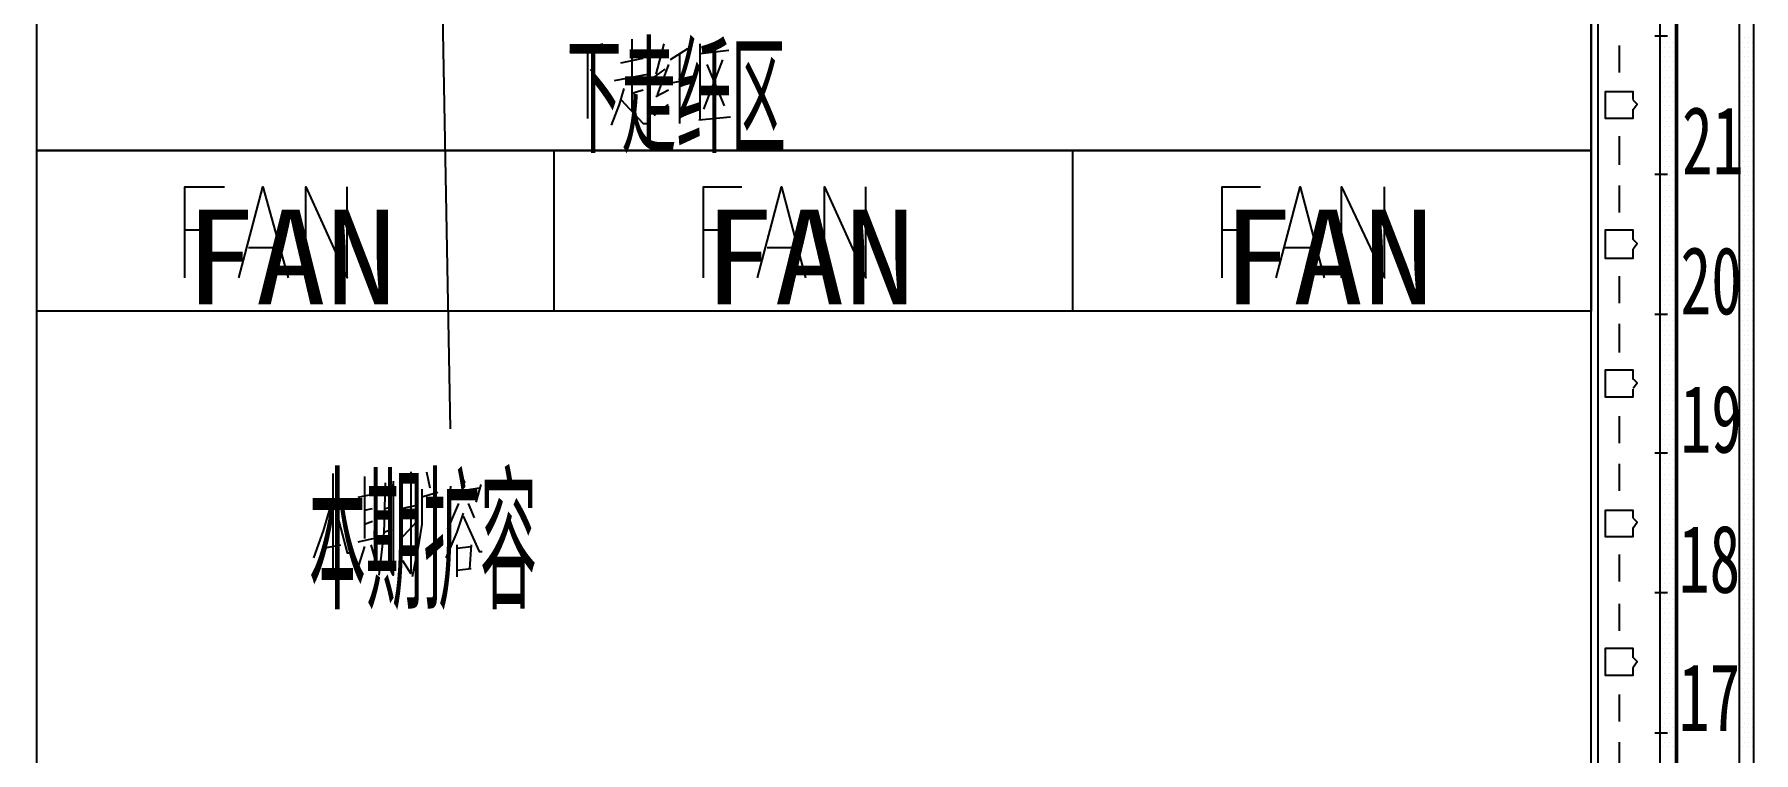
# Model space of a CAD drawing. Header units: metres. Extents: x 17 to 1264, y 17 to 859.
# Drawn here: x 174.7 to 330.3, y 298.6 to 363.6 of the extents above; entities that cross this region are included whole.
import ezdxf

# ---------------------------------------------------------------- set-up
doc = ezdxf.new("R2010")
doc.units = ezdxf.units.M
for name, color, linetype in [('LINES', 7, 'Continuous'), ('POLYLINES', 4, 'Continuous'), ('RECTS', 7, 'Continuous'), ('TEXTS', 3, 'Continuous')]:
    doc.layers.add(name, color=color, linetype=linetype)

msp = doc.modelspace()

# ---------------------------------------------------------------- linework, layer by layer
at = {"layer": 'LINES'}
for p, q in [((174.95, 98.64), (174.95, 693.94)), ((315.64, 98.64), (315.64, 693.94)), ((212.39, 327.89), (211.67, 367.63)), ((223.19, 362.02), (226.22, 362.74)), ((228.81, 363.17), (228.81, 359.71)), ((231.69, 362.74), (230.97, 360)), ((235, 355.82), (235, 362.74)), ((318.16, 362.59), (318.16, 360.14)), ((321.4, 363.46), (322.55, 363.46)), ((322.12, 362.88), (322.12, 362.88)), ((322.27, 363.31), (322.27, 363.31)), ((322.55, 362.88), (322.55, 362.88)), ((322.7, 363.31), (322.7, 363.31)), ((322.99, 362.88), (322.99, 362.88)), ((323.27, 363.31), (323.27, 363.31)), ((329.03, 363.31), (329.03, 363.31)), ((329.32, 362.88), (329.32, 362.88)), ((329.47, 363.31), (329.47, 363.31)), ((329.75, 362.88), (329.75, 362.88)), ((329.9, 363.31), (329.9, 363.31)), ((330.19, 362.88), (330.19, 362.88)), ((224.78, 362.45), (224.78, 355.97)), ((227.8, 361.01), (229.82, 361.44)), ((233.85, 362.3), (232.27, 361.3)), ((233.13, 361.87), (233.13, 355.54)), ((235, 361.87), (237.59, 362.16)), ((237.02, 361.3), (235.29, 356.83)), ((322.12, 362.02), (322.12, 362.02)), ((322.12, 361.15), (322.12, 361.15)), ((322.27, 362.45), (322.27, 362.45)), ((322.27, 361.58), (322.27, 361.58)), ((322.55, 362.02), (322.55, 362.02)), ((322.55, 361.15), (322.55, 361.15)), ((322.7, 362.45), (322.7, 362.45)), ((322.7, 361.58), (322.7, 361.58)), ((322.99, 362.02), (322.99, 362.02)), ((322.99, 361.15), (322.99, 361.15)), ((323.27, 362.45), (323.27, 362.45)), ((323.27, 361.58), (323.27, 361.58)), ((329.03, 362.45), (329.03, 362.45)), ((329.03, 361.58), (329.03, 361.58)), ((329.32, 362.02), (329.32, 362.02)), ((329.32, 361.15), (329.32, 361.15)), ((329.47, 362.45), (329.47, 362.45)), ((329.47, 361.58), (329.47, 361.58)), ((329.75, 362.02), (329.75, 362.02)), ((329.75, 361.15), (329.75, 361.15)), ((329.9, 362.45), (329.9, 362.45)), ((329.9, 361.58), (329.9, 361.58)), ((330.19, 362.02), (330.19, 362.02)), ((330.19, 361.15), (330.19, 361.15)), ((225.07, 360.43), (226.22, 358.99)), ((227.23, 359.42), (230.25, 360)), ((228.81, 359.57), (228.81, 356.69)), ((230.83, 359.71), (231.83, 360.43)), ((232.12, 360.86), (231.11, 358.13)), ((232.12, 359.14), (234.14, 359.57)), ((235.58, 360.86), (237.16, 357.12)), ((322.12, 360.29), (322.12, 360.29)), ((322.27, 360.72), (322.27, 360.72)), ((322.27, 359.71), (322.27, 359.71)), ((322.55, 360.29), (322.55, 360.29)), ((322.7, 360.72), (322.7, 360.72)), ((322.7, 359.71), (322.7, 359.71)), ((322.99, 360.29), (322.99, 360.29)), ((323.27, 360.72), (323.27, 360.72)), ((323.27, 359.71), (323.27, 359.71)), ((329.03, 360.72), (329.03, 360.72)), ((329.03, 359.71), (329.03, 359.71)), ((329.32, 360.29), (329.32, 360.29)), ((329.47, 360.72), (329.47, 360.72)), ((329.47, 359.71), (329.47, 359.71)), ((329.75, 360.29), (329.75, 360.29)), ((329.9, 360.72), (329.9, 360.72)), ((329.9, 359.71), (329.9, 359.71)), ((330.19, 360.29), (330.19, 360.29)), ((228.81, 358.27), (229.82, 358.56)), ((230.97, 357.98), (232.12, 358.56)), ((322.12, 359.28), (322.12, 359.28)), ((322.12, 358.42), (322.12, 358.42)), ((322.27, 358.85), (322.27, 358.85)), ((322.27, 357.98), (322.27, 357.98)), ((322.55, 359.28), (322.55, 359.28)), ((322.55, 358.42), (322.55, 358.42)), ((322.7, 358.85), (322.7, 358.85)), ((322.7, 357.98), (322.7, 357.98)), ((322.99, 359.28), (322.99, 359.28)), ((322.99, 358.42), (322.99, 358.42)), ((323.27, 358.85), (323.27, 358.85)), ((323.27, 357.98), (323.27, 357.98)), ((329.03, 358.85), (329.03, 358.85)), ((329.03, 357.98), (329.03, 357.98)), ((329.32, 359.28), (329.32, 359.28)), ((329.32, 358.42), (329.32, 358.42)), ((329.47, 358.85), (329.47, 358.85)), ((329.47, 357.98), (329.47, 357.98)), ((329.75, 359.28), (329.75, 359.28)), ((329.75, 358.42), (329.75, 358.42)), ((329.9, 358.85), (329.9, 358.85)), ((329.9, 357.98), (329.9, 357.98)), ((330.19, 359.28), (330.19, 359.28)), ((330.19, 358.42), (330.19, 358.42)), ((230.83, 356.26), (232.12, 357.26)), ((322.12, 357.55), (322.12, 357.55)), ((322.12, 356.69), (322.12, 356.69)), ((322.27, 357.12), (322.27, 357.12)), ((322.55, 357.55), (322.55, 357.55)), ((322.55, 356.69), (322.55, 356.69)), ((322.7, 357.12), (322.7, 357.12)), ((322.99, 357.55), (322.99, 357.55)), ((322.99, 356.69), (322.99, 356.69)), ((323.27, 357.12), (323.27, 357.12)), ((329.03, 357.12), (329.03, 357.12)), ((329.32, 357.55), (329.32, 357.55)), ((329.32, 356.69), (329.32, 356.69)), ((329.47, 357.12), (329.47, 357.12)), ((329.75, 357.55), (329.75, 357.55)), ((329.75, 356.69), (329.75, 356.69)), ((329.9, 357.12), (329.9, 357.12)), ((330.19, 357.55), (330.19, 357.55)), ((330.19, 356.69), (330.19, 356.69)), ((237.74, 356.11), (234.86, 355.82)), ((322.12, 355.68), (322.12, 355.68)), ((322.12, 354.82), (322.12, 354.82)), ((322.27, 356.11), (322.27, 356.11)), ((322.27, 355.25), (322.27, 355.25)), ((322.55, 355.68), (322.55, 355.68)), ((322.55, 354.82), (322.55, 354.82)), ((322.7, 356.11), (322.7, 356.11)), ((322.7, 355.25), (322.7, 355.25)), ((322.99, 355.68), (322.99, 355.68)), ((322.99, 354.82), (322.99, 354.82)), ((323.27, 356.11), (323.27, 356.11)), ((323.27, 355.25), (323.27, 355.25)), ((329.03, 356.11), (329.03, 356.11)), ((329.03, 355.25), (329.03, 355.25)), ((329.32, 355.68), (329.32, 355.68)), ((329.32, 354.82), (329.32, 354.82)), ((329.47, 356.11), (329.47, 356.11)), ((329.47, 355.25), (329.47, 355.25)), ((329.75, 355.68), (329.75, 355.68)), ((329.75, 354.82), (329.75, 354.82)), ((329.9, 356.11), (329.9, 356.11)), ((329.9, 355.25), (329.9, 355.25)), ((330.19, 355.68), (330.19, 355.68)), ((330.19, 354.82), (330.19, 354.82)), ((318.16, 354.38), (318.16, 351.79)), ((322.12, 353.95), (322.12, 353.95)), ((322.27, 354.38), (322.27, 354.38)), ((322.27, 353.52), (322.27, 353.52)), ((322.55, 353.95), (322.55, 353.95)), ((322.7, 354.38), (322.7, 354.38)), ((322.7, 353.52), (322.7, 353.52)), ((322.99, 353.95), (322.99, 353.95)), ((323.27, 354.38), (323.27, 354.38)), ((323.27, 353.52), (323.27, 353.52)), ((329.03, 354.38), (329.03, 354.38)), ((329.03, 353.52), (329.03, 353.52)), ((329.32, 353.95), (329.32, 353.95)), ((329.47, 354.38), (329.47, 354.38)), ((329.47, 353.52), (329.47, 353.52)), ((329.75, 353.95), (329.75, 353.95)), ((329.9, 354.38), (329.9, 354.38)), ((329.9, 353.52), (329.9, 353.52)), ((330.19, 353.95), (330.19, 353.95)), ((322.12, 353.09), (322.12, 353.09)), ((322.12, 352.08), (322.12, 352.08)), ((322.27, 352.51), (322.27, 352.51)), ((322.27, 351.65), (322.27, 351.65)), ((322.55, 353.09), (322.55, 353.09)), ((322.55, 352.08), (322.55, 352.08)), ((322.7, 352.51), (322.7, 352.51)), ((322.7, 351.65), (322.7, 351.65)), ((322.99, 353.09), (322.99, 353.09)), ((322.99, 352.08), (322.99, 352.08)), ((323.27, 352.51), (323.27, 352.51)), ((323.27, 351.65), (323.27, 351.65)), ((329.03, 352.51), (329.03, 352.51)), ((329.03, 351.65), (329.03, 351.65)), ((329.32, 353.09), (329.32, 353.09)), ((329.32, 352.08), (329.32, 352.08)), ((329.47, 352.51), (329.47, 352.51)), ((329.47, 351.65), (329.47, 351.65)), ((329.75, 353.09), (329.75, 353.09)), ((329.75, 352.08), (329.75, 352.08)), ((329.9, 352.51), (329.9, 352.51)), ((329.9, 351.65), (329.9, 351.65)), ((330.19, 353.09), (330.19, 353.09)), ((330.19, 352.08), (330.19, 352.08)), ((321.4, 350.93), (322.55, 350.93)), ((322.12, 351.22), (322.12, 351.22)), ((322.12, 350.35), (322.12, 350.35)), ((322.27, 350.78), (322.27, 350.78)), ((322.55, 351.22), (322.55, 351.22)), ((322.55, 350.35), (322.55, 350.35)), ((322.7, 350.78), (322.7, 350.78)), ((322.99, 351.22), (322.99, 351.22)), ((322.99, 350.35), (322.99, 350.35)), ((323.27, 350.78), (323.27, 350.78)), ((329.03, 350.78), (329.03, 350.78)), ((329.32, 351.22), (329.32, 351.22)), ((329.32, 350.35), (329.32, 350.35)), ((329.47, 350.78), (329.47, 350.78)), ((329.75, 351.22), (329.75, 351.22)), ((329.75, 350.35), (329.75, 350.35)), ((329.9, 350.78), (329.9, 350.78)), ((330.19, 351.22), (330.19, 351.22)), ((330.19, 350.35), (330.19, 350.35)), ((318.16, 349.92), (318.16, 347.47)), ((322.12, 349.49), (322.12, 349.49)), ((322.27, 349.92), (322.27, 349.92)), ((322.27, 348.91), (322.27, 348.91)), ((322.55, 349.49), (322.55, 349.49)), ((322.7, 349.92), (322.7, 349.92)), ((322.7, 348.91), (322.7, 348.91)), ((322.99, 349.49), (322.99, 349.49)), ((323.27, 349.92), (323.27, 349.92)), ((323.27, 348.91), (323.27, 348.91)), ((329.03, 349.92), (329.03, 349.92)), ((329.03, 348.91), (329.03, 348.91)), ((329.32, 349.49), (329.32, 349.49)), ((329.47, 349.92), (329.47, 349.92)), ((329.47, 348.91), (329.47, 348.91)), ((329.75, 349.49), (329.75, 349.49)), ((329.9, 349.92), (329.9, 349.92)), ((329.9, 348.91), (329.9, 348.91)), ((330.19, 349.49), (330.19, 349.49)), ((322.12, 348.48), (322.12, 348.48)), ((322.12, 347.62), (322.12, 347.62)), ((322.27, 348.05), (322.27, 348.05)), ((322.27, 347.18), (322.27, 347.18)), ((322.55, 348.48), (322.55, 348.48)), ((322.55, 347.62), (322.55, 347.62)), ((322.7, 348.05), (322.7, 348.05)), ((322.7, 347.18), (322.7, 347.18)), ((322.99, 348.48), (322.99, 348.48)), ((322.99, 347.62), (322.99, 347.62)), ((323.27, 348.05), (323.27, 348.05)), ((323.27, 347.18), (323.27, 347.18)), ((329.03, 348.05), (329.03, 348.05)), ((329.03, 347.18), (329.03, 347.18)), ((329.32, 348.48), (329.32, 348.48)), ((329.32, 347.62), (329.32, 347.62)), ((329.47, 348.05), (329.47, 348.05)), ((329.47, 347.18), (329.47, 347.18)), ((329.75, 348.48), (329.75, 348.48)), ((329.75, 347.62), (329.75, 347.62)), ((329.9, 348.05), (329.9, 348.05)), ((329.9, 347.18), (329.9, 347.18)), ((330.19, 348.48), (330.19, 348.48)), ((330.19, 347.62), (330.19, 347.62)), ((188.35, 345.89), (190.51, 345.89)), ((235.29, 345.89), (237.45, 345.89)), ((282.23, 345.89), (284.39, 345.89)), ((322.12, 346.75), (322.12, 346.75)), ((322.12, 345.89), (322.12, 345.89)), ((322.27, 346.32), (322.27, 346.32)), ((322.55, 346.75), (322.55, 346.75)), ((322.55, 345.89), (322.55, 345.89)), ((322.7, 346.32), (322.7, 346.32)), ((322.99, 346.75), (322.99, 346.75)), ((322.99, 345.89), (322.99, 345.89)), ((323.27, 346.32), (323.27, 346.32)), ((329.03, 346.32), (329.03, 346.32)), ((329.32, 346.75), (329.32, 346.75)), ((329.32, 345.89), (329.32, 345.89)), ((329.47, 346.32), (329.47, 346.32)), ((329.75, 346.75), (329.75, 346.75)), ((329.75, 345.89), (329.75, 345.89)), ((329.9, 346.32), (329.9, 346.32)), ((330.19, 346.75), (330.19, 346.75)), ((330.19, 345.89), (330.19, 345.89)), ((194.11, 344.3), (196.84, 344.3)), ((241.05, 344.3), (243.79, 344.3)), ((287.85, 344.3), (290.59, 344.3)), ((322.12, 344.88), (322.12, 344.88)), ((322.12, 344.02), (322.12, 344.02)), ((322.27, 345.31), (322.27, 345.31)), ((322.27, 344.45), (322.27, 344.45)), ((322.55, 344.88), (322.55, 344.88)), ((322.55, 344.02), (322.55, 344.02)), ((322.7, 345.31), (322.7, 345.31)), ((322.7, 344.45), (322.7, 344.45)), ((322.99, 344.88), (322.99, 344.88)), ((322.99, 344.02), (322.99, 344.02)), ((323.27, 345.31), (323.27, 345.31)), ((323.27, 344.45), (323.27, 344.45)), ((329.03, 345.31), (329.03, 345.31)), ((329.03, 344.45), (329.03, 344.45)), ((329.32, 344.88), (329.32, 344.88)), ((329.32, 344.02), (329.32, 344.02)), ((329.47, 345.31), (329.47, 345.31)), ((329.47, 344.45), (329.47, 344.45)), ((329.75, 344.88), (329.75, 344.88)), ((329.75, 344.02), (329.75, 344.02)), ((329.9, 345.31), (329.9, 345.31)), ((329.9, 344.45), (329.9, 344.45)), ((330.19, 344.88), (330.19, 344.88)), ((330.19, 344.02), (330.19, 344.02)), ((322.12, 343.15), (322.12, 343.15)), ((322.27, 343.58), (322.27, 343.58)), ((322.27, 342.72), (322.27, 342.72)), ((322.55, 343.15), (322.55, 343.15)), ((322.7, 343.58), (322.7, 343.58)), ((322.7, 342.72), (322.7, 342.72)), ((322.99, 343.15), (322.99, 343.15)), ((323.27, 343.58), (323.27, 343.58)), ((323.27, 342.72), (323.27, 342.72)), ((329.03, 343.58), (329.03, 343.58)), ((329.03, 342.72), (329.03, 342.72)), ((329.32, 343.15), (329.32, 343.15)), ((329.47, 343.58), (329.47, 343.58)), ((329.47, 342.72), (329.47, 342.72)), ((329.75, 343.15), (329.75, 343.15)), ((329.9, 343.58), (329.9, 343.58)), ((329.9, 342.72), (329.9, 342.72)), ((330.19, 343.15), (330.19, 343.15)), ((318.16, 341.71), (318.16, 339.26)), ((322.12, 342.29), (322.12, 342.29)), ((322.12, 341.28), (322.12, 341.28)), ((322.27, 341.71), (322.27, 341.71)), ((322.27, 340.85), (322.27, 340.85)), ((322.55, 342.29), (322.55, 342.29)), ((322.55, 341.28), (322.55, 341.28)), ((322.7, 341.71), (322.7, 341.71)), ((322.7, 340.85), (322.7, 340.85)), ((322.99, 342.29), (322.99, 342.29)), ((322.99, 341.28), (322.99, 341.28)), ((323.27, 341.71), (323.27, 341.71)), ((323.27, 340.85), (323.27, 340.85)), ((329.03, 341.71), (329.03, 341.71)), ((329.03, 340.85), (329.03, 340.85)), ((329.32, 342.29), (329.32, 342.29)), ((329.32, 341.28), (329.32, 341.28)), ((329.47, 341.71), (329.47, 341.71)), ((329.47, 340.85), (329.47, 340.85)), ((329.75, 342.29), (329.75, 342.29)), ((329.75, 341.28), (329.75, 341.28)), ((329.9, 341.71), (329.9, 341.71)), ((329.9, 340.85), (329.9, 340.85)), ((330.19, 342.29), (330.19, 342.29)), ((330.19, 341.28), (330.19, 341.28)), ((322.12, 340.42), (322.12, 340.42)), ((322.12, 339.55), (322.12, 339.55)), ((322.27, 339.98), (322.27, 339.98)), ((322.55, 340.42), (322.55, 340.42)), ((322.55, 339.55), (322.55, 339.55)), ((322.7, 339.98), (322.7, 339.98)), ((322.99, 340.42), (322.99, 340.42)), ((322.99, 339.55), (322.99, 339.55)), ((323.27, 339.98), (323.27, 339.98)), ((329.03, 339.98), (329.03, 339.98)), ((329.32, 340.42), (329.32, 340.42)), ((329.32, 339.55), (329.32, 339.55)), ((329.47, 339.98), (329.47, 339.98)), ((329.75, 340.42), (329.75, 340.42)), ((329.75, 339.55), (329.75, 339.55)), ((329.9, 339.98), (329.9, 339.98)), ((330.19, 340.42), (330.19, 340.42)), ((330.19, 339.55), (330.19, 339.55)), ((321.4, 338.26), (322.55, 338.26)), ((322.12, 338.69), (322.12, 338.69)), ((322.12, 337.68), (322.12, 337.68)), ((322.27, 339.12), (322.27, 339.12)), ((322.27, 338.11), (322.27, 338.11)), ((322.55, 338.69), (322.55, 338.69)), ((322.55, 337.68), (322.55, 337.68)), ((322.7, 339.12), (322.7, 339.12)), ((322.7, 338.11), (322.7, 338.11)), ((322.99, 338.69), (322.99, 338.69)), ((322.99, 337.68), (322.99, 337.68)), ((323.27, 339.12), (323.27, 339.12)), ((323.27, 338.11), (323.27, 338.11)), ((329.03, 339.12), (329.03, 339.12)), ((329.03, 338.11), (329.03, 338.11)), ((329.32, 338.69), (329.32, 338.69)), ((329.32, 337.68), (329.32, 337.68)), ((329.47, 339.12), (329.47, 339.12)), ((329.47, 338.11), (329.47, 338.11)), ((329.75, 338.69), (329.75, 338.69)), ((329.75, 337.68), (329.75, 337.68)), ((329.9, 339.12), (329.9, 339.12)), ((329.9, 338.11), (329.9, 338.11)), ((330.19, 338.69), (330.19, 338.69)), ((330.19, 337.68), (330.19, 337.68)), ((318.16, 337.39), (318.16, 334.8)), ((322.12, 336.82), (322.12, 336.82)), ((322.27, 337.25), (322.27, 337.25)), ((322.27, 336.38), (322.27, 336.38)), ((322.55, 336.82), (322.55, 336.82)), ((322.7, 337.25), (322.7, 337.25)), ((322.7, 336.38), (322.7, 336.38)), ((322.99, 336.82), (322.99, 336.82)), ((323.27, 337.25), (323.27, 337.25)), ((323.27, 336.38), (323.27, 336.38)), ((329.03, 337.25), (329.03, 337.25)), ((329.03, 336.38), (329.03, 336.38)), ((329.32, 336.82), (329.32, 336.82)), ((329.47, 337.25), (329.47, 337.25)), ((329.47, 336.38), (329.47, 336.38)), ((329.75, 336.82), (329.75, 336.82)), ((329.9, 337.25), (329.9, 337.25)), ((329.9, 336.38), (329.9, 336.38)), ((330.19, 336.82), (330.19, 336.82)), ((322.12, 335.95), (322.12, 335.95)), ((322.12, 335.09), (322.12, 335.09)), ((322.27, 335.52), (322.27, 335.52)), ((322.55, 335.95), (322.55, 335.95)), ((322.55, 335.09), (322.55, 335.09)), ((322.7, 335.52), (322.7, 335.52)), ((322.99, 335.95), (322.99, 335.95)), ((322.99, 335.09), (322.99, 335.09)), ((323.27, 335.52), (323.27, 335.52)), ((329.03, 335.52), (329.03, 335.52)), ((329.32, 335.95), (329.32, 335.95)), ((329.32, 335.09), (329.32, 335.09)), ((329.47, 335.52), (329.47, 335.52)), ((329.75, 335.95), (329.75, 335.95)), ((329.75, 335.09), (329.75, 335.09)), ((329.9, 335.52), (329.9, 335.52)), ((330.19, 335.95), (330.19, 335.95)), ((330.19, 335.09), (330.19, 335.09)), ((322.12, 334.08), (322.12, 334.08)), ((322.12, 333.22), (322.12, 333.22)), ((322.27, 334.51), (322.27, 334.51)), ((322.27, 333.65), (322.27, 333.65)), ((322.55, 334.08), (322.55, 334.08)), ((322.55, 333.22), (322.55, 333.22)), ((322.7, 334.51), (322.7, 334.51)), ((322.7, 333.65), (322.7, 333.65)), ((322.99, 334.08), (322.99, 334.08)), ((322.99, 333.22), (322.99, 333.22)), ((323.27, 334.51), (323.27, 334.51)), ((323.27, 333.65), (323.27, 333.65)), ((329.03, 334.51), (329.03, 334.51)), ((329.03, 333.65), (329.03, 333.65)), ((329.32, 334.08), (329.32, 334.08)), ((329.32, 333.22), (329.32, 333.22)), ((329.47, 334.51), (329.47, 334.51)), ((329.47, 333.65), (329.47, 333.65)), ((329.75, 334.08), (329.75, 334.08)), ((329.75, 333.22), (329.75, 333.22)), ((329.9, 334.51), (329.9, 334.51)), ((329.9, 333.65), (329.9, 333.65)), ((330.19, 334.08), (330.19, 334.08)), ((330.19, 333.22), (330.19, 333.22)), ((322.12, 332.35), (322.12, 332.35)), ((322.12, 331.49), (322.12, 331.49)), ((322.27, 332.78), (322.27, 332.78)), ((322.27, 331.92), (322.27, 331.92)), ((322.55, 332.35), (322.55, 332.35)), ((322.55, 331.49), (322.55, 331.49)), ((322.7, 332.78), (322.7, 332.78)), ((322.7, 331.92), (322.7, 331.92)), ((322.99, 332.35), (322.99, 332.35)), ((322.99, 331.49), (322.99, 331.49)), ((323.27, 332.78), (323.27, 332.78)), ((323.27, 331.92), (323.27, 331.92)), ((329.03, 332.78), (329.03, 332.78)), ((329.03, 331.92), (329.03, 331.92)), ((329.32, 332.35), (329.32, 332.35)), ((329.32, 331.49), (329.32, 331.49)), ((329.47, 332.78), (329.47, 332.78)), ((329.47, 331.92), (329.47, 331.92)), ((329.75, 332.35), (329.75, 332.35)), ((329.75, 331.49), (329.75, 331.49)), ((329.9, 332.78), (329.9, 332.78)), ((329.9, 331.92), (329.9, 331.92)), ((330.19, 332.35), (330.19, 332.35)), ((330.19, 331.49), (330.19, 331.49)), ((322.12, 330.48), (322.12, 330.48)), ((322.27, 330.91), (322.27, 330.91)), ((322.27, 330.05), (322.27, 330.05)), ((322.55, 330.48), (322.55, 330.48)), ((322.7, 330.91), (322.7, 330.91)), ((322.7, 330.05), (322.7, 330.05)), ((322.99, 330.48), (322.99, 330.48)), ((323.27, 330.91), (323.27, 330.91)), ((323.27, 330.05), (323.27, 330.05)), ((329.03, 330.91), (329.03, 330.91)), ((329.03, 330.05), (329.03, 330.05)), ((329.32, 330.48), (329.32, 330.48)), ((329.47, 330.91), (329.47, 330.91)), ((329.47, 330.05), (329.47, 330.05)), ((329.75, 330.48), (329.75, 330.48)), ((329.9, 330.91), (329.9, 330.91)), ((329.9, 330.05), (329.9, 330.05)), ((330.19, 330.48), (330.19, 330.48)), ((318.16, 329.04), (318.16, 326.59)), ((322.12, 329.62), (322.12, 329.62)), ((322.12, 328.75), (322.12, 328.75)), ((322.27, 329.18), (322.27, 329.18)), ((322.27, 328.32), (322.27, 328.32)), ((322.55, 329.62), (322.55, 329.62)), ((322.55, 328.75), (322.55, 328.75)), ((322.7, 329.18), (322.7, 329.18)), ((322.7, 328.32), (322.7, 328.32)), ((322.99, 329.62), (322.99, 329.62)), ((322.99, 328.75), (322.99, 328.75)), ((323.27, 329.18), (323.27, 329.18)), ((323.27, 328.32), (323.27, 328.32)), ((329.03, 329.18), (329.03, 329.18)), ((329.03, 328.32), (329.03, 328.32)), ((329.32, 329.62), (329.32, 329.62)), ((329.32, 328.75), (329.32, 328.75)), ((329.47, 329.18), (329.47, 329.18)), ((329.47, 328.32), (329.47, 328.32)), ((329.75, 329.62), (329.75, 329.62)), ((329.75, 328.75), (329.75, 328.75)), ((329.9, 329.18), (329.9, 329.18)), ((329.9, 328.32), (329.9, 328.32)), ((330.19, 329.62), (330.19, 329.62)), ((330.19, 328.75), (330.19, 328.75)), ((322.12, 327.89), (322.12, 327.89)), ((322.12, 326.88), (322.12, 326.88)), ((322.27, 327.31), (322.27, 327.31)), ((322.55, 327.89), (322.55, 327.89)), ((322.55, 326.88), (322.55, 326.88)), ((322.7, 327.31), (322.7, 327.31)), ((322.99, 327.89), (322.99, 327.89)), ((322.99, 326.88), (322.99, 326.88)), ((323.27, 327.31), (323.27, 327.31)), ((329.03, 327.31), (329.03, 327.31)), ((329.32, 327.89), (329.32, 327.89)), ((329.32, 326.88), (329.32, 326.88)), ((329.47, 327.31), (329.47, 327.31)), ((329.75, 327.89), (329.75, 327.89)), ((329.75, 326.88), (329.75, 326.88)), ((329.9, 327.31), (329.9, 327.31)), ((330.19, 327.89), (330.19, 327.89)), ((330.19, 326.88), (330.19, 326.88)), ((321.4, 325.73), (322.55, 325.73)), ((322.12, 326.02), (322.12, 326.02)), ((322.27, 326.45), (322.27, 326.45)), ((322.27, 325.58), (322.27, 325.58)), ((322.55, 326.02), (322.55, 326.02)), ((322.7, 326.45), (322.7, 326.45)), ((322.7, 325.58), (322.7, 325.58)), ((322.99, 326.02), (322.99, 326.02)), ((323.27, 326.45), (323.27, 326.45)), ((323.27, 325.58), (323.27, 325.58)), ((329.03, 326.45), (329.03, 326.45)), ((329.03, 325.58), (329.03, 325.58)), ((329.32, 326.02), (329.32, 326.02)), ((329.47, 326.45), (329.47, 326.45)), ((329.47, 325.58), (329.47, 325.58)), ((329.75, 326.02), (329.75, 326.02)), ((329.9, 326.45), (329.9, 326.45)), ((329.9, 325.58), (329.9, 325.58)), ((330.19, 326.02), (330.19, 326.02)), ((201.74, 323.86), (201.74, 314.5)), ((205.63, 323.86), (205.48, 318.1)), ((210.23, 324), (210.52, 322.56)), ((213.26, 323.86), (213.69, 322.99)), ((318.16, 324.72), (318.16, 322.27)), ((322.12, 325.15), (322.12, 325.15)), ((322.12, 324.29), (322.12, 324.29)), ((322.27, 324.72), (322.27, 324.72)), ((322.27, 323.71), (322.27, 323.71)), ((322.55, 325.15), (322.55, 325.15)), ((322.55, 324.29), (322.55, 324.29)), ((322.7, 324.72), (322.7, 324.72)), ((322.7, 323.71), (322.7, 323.71)), ((322.99, 325.15), (322.99, 325.15)), ((322.99, 324.29), (322.99, 324.29)), ((323.27, 324.72), (323.27, 324.72)), ((323.27, 323.71), (323.27, 323.71)), ((329.03, 324.72), (329.03, 324.72)), ((329.03, 323.71), (329.03, 323.71)), ((329.32, 325.15), (329.32, 325.15)), ((329.32, 324.29), (329.32, 324.29)), ((329.47, 324.72), (329.47, 324.72)), ((329.47, 323.71), (329.47, 323.71)), ((329.75, 325.15), (329.75, 325.15)), ((329.75, 324.29), (329.75, 324.29)), ((329.9, 324.72), (329.9, 324.72)), ((329.9, 323.71), (329.9, 323.71)), ((330.19, 325.15), (330.19, 325.15)), ((330.19, 324.29), (330.19, 324.29)), ((204.04, 321.7), (206.06, 322.13)), ((204.62, 323.57), (204.62, 317.95)), ((206.49, 322.99), (206.35, 318.38)), ((206.49, 322.56), (207.21, 322.85)), ((211.24, 322.13), (209.8, 321.7)), ((212.39, 322.7), (212.25, 320.69)), ((212.39, 322.13), (214.99, 322.56)), ((215.13, 322.85), (214.7, 321.26)), ((322.12, 323.28), (322.12, 323.28)), ((322.12, 322.42), (322.12, 322.42)), ((322.27, 322.85), (322.27, 322.85)), ((322.55, 323.28), (322.55, 323.28)), ((322.55, 322.42), (322.55, 322.42)), ((322.7, 322.85), (322.7, 322.85)), ((322.99, 323.28), (322.99, 323.28)), ((322.99, 322.42), (322.99, 322.42)), ((323.27, 322.85), (323.27, 322.85)), ((329.03, 322.85), (329.03, 322.85)), ((329.32, 323.28), (329.32, 323.28)), ((329.32, 322.42), (329.32, 322.42)), ((329.47, 322.85), (329.47, 322.85)), ((329.75, 323.28), (329.75, 323.28)), ((329.75, 322.42), (329.75, 322.42)), ((329.9, 322.85), (329.9, 322.85)), ((330.19, 323.28), (330.19, 323.28)), ((330.19, 322.42), (330.19, 322.42)), ((200.01, 320.83), (203.32, 321.41)), ((204.62, 320.54), (205.34, 320.69)), ((206.49, 320.69), (207.07, 320.83)), ((207.93, 320.69), (209.37, 320.98)), ((213.11, 321.12), (212.11, 318.82)), ((213.98, 321.12), (214.55, 319.82)), ((322.12, 321.55), (322.12, 321.55)), ((322.12, 320.69), (322.12, 320.69)), ((322.27, 321.98), (322.27, 321.98)), ((322.27, 321.12), (322.27, 321.12)), ((322.55, 321.55), (322.55, 321.55)), ((322.55, 320.69), (322.55, 320.69)), ((322.7, 321.98), (322.7, 321.98)), ((322.7, 321.12), (322.7, 321.12)), ((322.99, 321.55), (322.99, 321.55)), ((322.99, 320.69), (322.99, 320.69)), ((323.27, 321.98), (323.27, 321.98)), ((323.27, 321.12), (323.27, 321.12)), ((329.03, 321.98), (329.03, 321.98)), ((329.03, 321.12), (329.03, 321.12)), ((329.32, 321.55), (329.32, 321.55)), ((329.32, 320.69), (329.32, 320.69)), ((329.47, 321.98), (329.47, 321.98)), ((329.47, 321.12), (329.47, 321.12)), ((329.75, 321.55), (329.75, 321.55)), ((329.75, 320.69), (329.75, 320.69)), ((329.9, 321.98), (329.9, 321.98)), ((329.9, 321.12), (329.9, 321.12)), ((330.19, 321.55), (330.19, 321.55)), ((330.19, 320.69), (330.19, 320.69)), ((204.62, 319.25), (205.34, 319.54)), ((207.79, 317.81), (209.37, 319.54)), ((322.12, 319.68), (322.12, 319.68)), ((322.27, 320.11), (322.27, 320.11)), ((322.27, 319.25), (322.27, 319.25)), ((322.55, 319.68), (322.55, 319.68)), ((322.7, 320.11), (322.7, 320.11)), ((322.7, 319.25), (322.7, 319.25)), ((322.99, 319.68), (322.99, 319.68)), ((323.27, 320.11), (323.27, 320.11)), ((323.27, 319.25), (323.27, 319.25)), ((329.03, 320.11), (329.03, 320.11)), ((329.03, 319.25), (329.03, 319.25)), ((329.32, 319.68), (329.32, 319.68)), ((329.47, 320.11), (329.47, 320.11)), ((329.47, 319.25), (329.47, 319.25)), ((329.75, 319.68), (329.75, 319.68)), ((329.9, 320.11), (329.9, 320.11)), ((329.9, 319.25), (329.9, 319.25)), ((330.19, 319.68), (330.19, 319.68)), ((204.04, 317.66), (206.06, 318.1)), ((206.35, 318.53), (205.91, 314.64)), ((206.35, 318.53), (207.07, 318.82)), ((322.12, 318.82), (322.12, 318.82)), ((322.12, 317.95), (322.12, 317.95)), ((322.27, 318.38), (322.27, 318.38)), ((322.27, 317.52), (322.27, 317.52)), ((322.55, 318.82), (322.55, 318.82)), ((322.55, 317.95), (322.55, 317.95)), ((322.7, 318.38), (322.7, 318.38)), ((322.7, 317.52), (322.7, 317.52)), ((322.99, 318.82), (322.99, 318.82)), ((322.99, 317.95), (322.99, 317.95)), ((323.27, 318.38), (323.27, 318.38)), ((323.27, 317.52), (323.27, 317.52)), ((329.03, 318.38), (329.03, 318.38)), ((329.03, 317.52), (329.03, 317.52)), ((329.32, 318.82), (329.32, 318.82)), ((329.32, 317.95), (329.32, 317.95)), ((329.47, 318.38), (329.47, 318.38)), ((329.47, 317.52), (329.47, 317.52)), ((329.75, 318.82), (329.75, 318.82)), ((329.75, 317.95), (329.75, 317.95)), ((329.9, 318.38), (329.9, 318.38)), ((329.9, 317.52), (329.9, 317.52)), ((330.19, 318.82), (330.19, 318.82)), ((330.19, 317.95), (330.19, 317.95)), ((200.87, 317.09), (202.46, 317.38)), ((204.62, 317.23), (203.9, 314.93)), ((205.19, 317.38), (205.63, 315.79)), ((212.97, 317.38), (212.97, 314.5)), ((212.97, 317.09), (214.27, 317.23)), ((214.27, 317.38), (214.12, 315.22)), ((318.16, 316.51), (318.16, 314.06)), ((322.12, 317.09), (322.12, 317.09)), ((322.12, 316.08), (322.12, 316.08)), ((322.27, 316.51), (322.27, 316.51)), ((322.55, 317.09), (322.55, 317.09)), ((322.55, 316.08), (322.55, 316.08)), ((322.7, 316.51), (322.7, 316.51)), ((322.99, 317.09), (322.99, 317.09)), ((322.99, 316.08), (322.99, 316.08)), ((323.27, 316.51), (323.27, 316.51)), ((329.03, 316.51), (329.03, 316.51)), ((329.32, 317.09), (329.32, 317.09)), ((329.32, 316.08), (329.32, 316.08)), ((329.47, 316.51), (329.47, 316.51)), ((329.75, 317.09), (329.75, 317.09)), ((329.75, 316.08), (329.75, 316.08)), ((329.9, 316.51), (329.9, 316.51)), ((330.19, 317.09), (330.19, 317.09)), ((330.19, 316.08), (330.19, 316.08)), ((214.27, 315.22), (212.97, 315.07)), ((322.12, 315.22), (322.12, 315.22)), ((322.12, 314.35), (322.12, 314.35)), ((322.27, 315.65), (322.27, 315.65)), ((322.27, 314.78), (322.27, 314.78)), ((322.55, 315.22), (322.55, 315.22)), ((322.55, 314.35), (322.55, 314.35)), ((322.7, 315.65), (322.7, 315.65)), ((322.7, 314.78), (322.7, 314.78)), ((322.99, 315.22), (322.99, 315.22)), ((322.99, 314.35), (322.99, 314.35)), ((323.27, 315.65), (323.27, 315.65)), ((323.27, 314.78), (323.27, 314.78)), ((329.03, 315.65), (329.03, 315.65)), ((329.03, 314.78), (329.03, 314.78)), ((329.32, 315.22), (329.32, 315.22)), ((329.32, 314.35), (329.32, 314.35)), ((329.47, 315.65), (329.47, 315.65)), ((329.47, 314.78), (329.47, 314.78)), ((329.75, 315.22), (329.75, 315.22)), ((329.75, 314.35), (329.75, 314.35)), ((329.9, 315.65), (329.9, 315.65)), ((329.9, 314.78), (329.9, 314.78)), ((330.19, 315.22), (330.19, 315.22)), ((330.19, 314.35), (330.19, 314.35)), ((321.4, 313.06), (322.55, 313.06)), ((322.12, 313.49), (322.12, 313.49)), ((322.27, 313.92), (322.27, 313.92)), ((322.27, 312.91), (322.27, 312.91)), ((322.55, 313.49), (322.55, 313.49)), ((322.7, 313.92), (322.7, 313.92)), ((322.7, 312.91), (322.7, 312.91)), ((322.99, 313.49), (322.99, 313.49)), ((323.27, 313.92), (323.27, 313.92)), ((323.27, 312.91), (323.27, 312.91)), ((329.03, 313.92), (329.03, 313.92)), ((329.03, 312.91), (329.03, 312.91)), ((329.32, 313.49), (329.32, 313.49)), ((329.47, 313.92), (329.47, 313.92)), ((329.47, 312.91), (329.47, 312.91)), ((329.75, 313.49), (329.75, 313.49)), ((329.9, 313.92), (329.9, 313.92)), ((329.9, 312.91), (329.9, 312.91)), ((330.19, 313.49), (330.19, 313.49)), ((318.16, 312.05), (318.16, 309.6)), ((322.12, 312.48), (322.12, 312.48)), ((322.12, 311.62), (322.12, 311.62)), ((322.27, 312.05), (322.27, 312.05)), ((322.55, 312.48), (322.55, 312.48)), ((322.55, 311.62), (322.55, 311.62)), ((322.7, 312.05), (322.7, 312.05)), ((322.99, 312.48), (322.99, 312.48)), ((322.99, 311.62), (322.99, 311.62)), ((323.27, 312.05), (323.27, 312.05)), ((329.03, 312.05), (329.03, 312.05)), ((329.32, 312.48), (329.32, 312.48)), ((329.32, 311.62), (329.32, 311.62)), ((329.47, 312.05), (329.47, 312.05)), ((329.75, 312.48), (329.75, 312.48)), ((329.75, 311.62), (329.75, 311.62)), ((329.9, 312.05), (329.9, 312.05)), ((330.19, 312.48), (330.19, 312.48)), ((330.19, 311.62), (330.19, 311.62)), ((322.12, 310.75), (322.12, 310.75)), ((322.12, 309.89), (322.12, 309.89)), ((322.27, 311.18), (322.27, 311.18)), ((322.27, 310.32), (322.27, 310.32)), ((322.55, 310.75), (322.55, 310.75)), ((322.55, 309.89), (322.55, 309.89)), ((322.7, 311.18), (322.7, 311.18)), ((322.7, 310.32), (322.7, 310.32)), ((322.99, 310.75), (322.99, 310.75)), ((322.99, 309.89), (322.99, 309.89)), ((323.27, 311.18), (323.27, 311.18)), ((323.27, 310.32), (323.27, 310.32)), ((329.03, 311.18), (329.03, 311.18)), ((329.03, 310.32), (329.03, 310.32)), ((329.32, 310.75), (329.32, 310.75)), ((329.32, 309.89), (329.32, 309.89)), ((329.47, 311.18), (329.47, 311.18)), ((329.47, 310.32), (329.47, 310.32)), ((329.75, 310.75), (329.75, 310.75)), ((329.75, 309.89), (329.75, 309.89)), ((329.9, 311.18), (329.9, 311.18)), ((329.9, 310.32), (329.9, 310.32)), ((330.19, 310.75), (330.19, 310.75)), ((330.19, 309.89), (330.19, 309.89)), ((322.12, 308.88), (322.12, 308.88)), ((322.27, 309.31), (322.27, 309.31)), ((322.27, 308.45), (322.27, 308.45)), ((322.55, 308.88), (322.55, 308.88)), ((322.7, 309.31), (322.7, 309.31)), ((322.7, 308.45), (322.7, 308.45)), ((322.99, 308.88), (322.99, 308.88)), ((323.27, 309.31), (323.27, 309.31)), ((323.27, 308.45), (323.27, 308.45)), ((329.03, 309.31), (329.03, 309.31)), ((329.03, 308.45), (329.03, 308.45)), ((329.32, 308.88), (329.32, 308.88)), ((329.47, 309.31), (329.47, 309.31)), ((329.47, 308.45), (329.47, 308.45)), ((329.75, 308.88), (329.75, 308.88)), ((329.9, 309.31), (329.9, 309.31)), ((329.9, 308.45), (329.9, 308.45)), ((330.19, 308.88), (330.19, 308.88)), ((322.12, 308.02), (322.12, 308.02)), ((322.12, 307.15), (322.12, 307.15)), ((322.27, 307.58), (322.27, 307.58)), ((322.27, 306.72), (322.27, 306.72)), ((322.55, 308.02), (322.55, 308.02)), ((322.55, 307.15), (322.55, 307.15)), ((322.7, 307.58), (322.7, 307.58)), ((322.7, 306.72), (322.7, 306.72)), ((322.99, 308.02), (322.99, 308.02)), ((322.99, 307.15), (322.99, 307.15)), ((323.27, 307.58), (323.27, 307.58)), ((323.27, 306.72), (323.27, 306.72)), ((329.03, 307.58), (329.03, 307.58)), ((329.03, 306.72), (329.03, 306.72)), ((329.32, 308.02), (329.32, 308.02)), ((329.32, 307.15), (329.32, 307.15)), ((329.47, 307.58), (329.47, 307.58)), ((329.47, 306.72), (329.47, 306.72)), ((329.75, 308.02), (329.75, 308.02)), ((329.75, 307.15), (329.75, 307.15)), ((329.9, 307.58), (329.9, 307.58)), ((329.9, 306.72), (329.9, 306.72)), ((330.19, 308.02), (330.19, 308.02)), ((330.19, 307.15), (330.19, 307.15)), ((322.12, 306.29), (322.12, 306.29)), ((322.12, 305.28), (322.12, 305.28)), ((322.27, 305.71), (322.27, 305.71)), ((322.55, 306.29), (322.55, 306.29)), ((322.55, 305.28), (322.55, 305.28)), ((322.7, 305.71), (322.7, 305.71)), ((322.99, 306.29), (322.99, 306.29)), ((322.99, 305.28), (322.99, 305.28)), ((323.27, 305.71), (323.27, 305.71)), ((329.03, 305.71), (329.03, 305.71)), ((329.32, 306.29), (329.32, 306.29)), ((329.32, 305.28), (329.32, 305.28)), ((329.47, 305.71), (329.47, 305.71)), ((329.75, 306.29), (329.75, 306.29)), ((329.75, 305.28), (329.75, 305.28)), ((329.9, 305.71), (329.9, 305.71)), ((330.19, 306.29), (330.19, 306.29)), ((330.19, 305.28), (330.19, 305.28)), ((318.16, 303.84), (318.16, 301.39)), ((322.12, 304.42), (322.12, 304.42)), ((322.12, 303.55), (322.12, 303.55)), ((322.27, 304.85), (322.27, 304.85)), ((322.27, 303.98), (322.27, 303.98)), ((322.55, 304.42), (322.55, 304.42)), ((322.55, 303.55), (322.55, 303.55)), ((322.7, 304.85), (322.7, 304.85)), ((322.7, 303.98), (322.7, 303.98)), ((322.99, 304.42), (322.99, 304.42)), ((322.99, 303.55), (322.99, 303.55)), ((323.27, 304.85), (323.27, 304.85)), ((323.27, 303.98), (323.27, 303.98)), ((329.03, 304.85), (329.03, 304.85)), ((329.03, 303.98), (329.03, 303.98)), ((329.32, 304.42), (329.32, 304.42)), ((329.32, 303.55), (329.32, 303.55)), ((329.47, 304.85), (329.47, 304.85)), ((329.47, 303.98), (329.47, 303.98)), ((329.75, 304.42), (329.75, 304.42)), ((329.75, 303.55), (329.75, 303.55)), ((329.9, 304.85), (329.9, 304.85)), ((329.9, 303.98), (329.9, 303.98)), ((330.19, 304.42), (330.19, 304.42)), ((330.19, 303.55), (330.19, 303.55)), ((322.12, 302.69), (322.12, 302.69)), ((322.27, 303.12), (322.27, 303.12)), ((322.27, 302.11), (322.27, 302.11)), ((322.55, 302.69), (322.55, 302.69)), ((322.7, 303.12), (322.7, 303.12)), ((322.7, 302.11), (322.7, 302.11)), ((322.99, 302.69), (322.99, 302.69)), ((323.27, 303.12), (323.27, 303.12)), ((323.27, 302.11), (323.27, 302.11)), ((329.03, 303.12), (329.03, 303.12)), ((329.03, 302.11), (329.03, 302.11)), ((329.32, 302.69), (329.32, 302.69)), ((329.47, 303.12), (329.47, 303.12)), ((329.47, 302.11), (329.47, 302.11)), ((329.75, 302.69), (329.75, 302.69)), ((329.9, 303.12), (329.9, 303.12)), ((329.9, 302.11), (329.9, 302.11)), ((330.19, 302.69), (330.19, 302.69)), ((321.4, 300.38), (322.55, 300.38)), ((322.12, 301.68), (322.12, 301.68)), ((322.12, 300.82), (322.12, 300.82)), ((322.27, 301.25), (322.27, 301.25)), ((322.27, 300.38), (322.27, 300.38)), ((322.55, 301.68), (322.55, 301.68)), ((322.55, 300.82), (322.55, 300.82)), ((322.7, 301.25), (322.7, 301.25)), ((322.7, 300.38), (322.7, 300.38)), ((322.99, 301.68), (322.99, 301.68)), ((322.99, 300.82), (322.99, 300.82)), ((323.27, 301.25), (323.27, 301.25)), ((323.27, 300.38), (323.27, 300.38)), ((329.03, 301.25), (329.03, 301.25)), ((329.03, 300.38), (329.03, 300.38)), ((329.32, 301.68), (329.32, 301.68)), ((329.32, 300.82), (329.32, 300.82)), ((329.47, 301.25), (329.47, 301.25)), ((329.47, 300.38), (329.47, 300.38)), ((329.75, 301.68), (329.75, 301.68)), ((329.75, 300.82), (329.75, 300.82)), ((329.9, 301.25), (329.9, 301.25)), ((329.9, 300.38), (329.9, 300.38)), ((330.19, 301.68), (330.19, 301.68)), ((330.19, 300.82), (330.19, 300.82)), ((318.16, 299.52), (318.16, 297.07)), ((322.12, 299.95), (322.12, 299.95)), ((322.12, 299.09), (322.12, 299.09)), ((322.27, 299.52), (322.27, 299.52)), ((322.55, 299.95), (322.55, 299.95)), ((322.55, 299.09), (322.55, 299.09)), ((322.7, 299.52), (322.7, 299.52)), ((322.99, 299.95), (322.99, 299.95)), ((322.99, 299.09), (322.99, 299.09)), ((323.27, 299.52), (323.27, 299.52)), ((329.03, 299.52), (329.03, 299.52)), ((329.32, 299.95), (329.32, 299.95)), ((329.32, 299.09), (329.32, 299.09)), ((329.47, 299.52), (329.47, 299.52)), ((329.75, 299.95), (329.75, 299.95)), ((329.75, 299.09), (329.75, 299.09)), ((329.9, 299.52), (329.9, 299.52)), ((330.19, 299.95), (330.19, 299.95)), ((330.19, 299.09), (330.19, 299.09))]:
    msp.add_line(p, q, dxfattribs=at)
at = {"layer": 'POLYLINES'}
for points in [[(323.42, 695.52), (323.42, 551.95), (323.42, 98.64)], [(323.42, 695.52), (323.42, 551.95), (323.42, 98.64)], [(316.22, 676.66), (316.22, 537.7), (316.22, 98.64)], [(228.09, 358.7), (227.66, 357.26), (226.94, 355.39)], [(319.39, 356.83), (319.39, 355.97), (316.94, 355.97), (316.94, 358.42), (319.39, 358.42), (319.39, 357.7)], [(227.8, 357.7), (229.82, 355.54), (230.25, 355.54)], [(319.44, 356.79), (319.79, 357.28), (319.44, 357.64)], [(188.35, 341.57), (188.35, 349.78), (191.95, 349.78)], [(193.24, 341.57), (195.4, 349.78), (197.71, 341.57)], [(199.29, 341.57), (199.29, 349.78), (203.03, 341.57), (203.03, 349.78)], [(235.29, 341.57), (235.29, 349.78), (238.75, 349.78)], [(240.19, 341.57), (242.35, 349.78), (244.51, 341.57)], [(246.23, 341.57), (246.23, 349.78), (249.98, 341.57), (249.98, 349.78)], [(282.23, 341.57), (282.23, 349.78), (285.69, 349.78)], [(287.13, 341.57), (289.29, 349.78), (291.45, 341.57)], [(293.03, 341.57), (293.03, 349.78), (296.92, 341.57), (296.92, 349.78)], [(319.39, 344.16), (319.39, 343.3), (316.94, 343.3), (316.94, 345.89), (319.39, 345.89), (319.39, 345.02)], [(319.44, 344.17), (319.79, 344.67), (319.44, 345.02)], [(319.39, 331.49), (319.39, 330.77), (316.94, 330.77), (316.94, 333.22), (319.39, 333.22), (319.39, 332.35)], [(319.44, 331.56), (319.79, 332.06), (319.44, 332.41)], [(208.79, 324), (208.79, 314.78), (208.07, 315.94)], [(207.21, 323.14), (207.21, 314.64), (206.78, 315.5)], [(209.8, 322.42), (209.8, 319.25), (209.51, 317.38), (208.94, 314.5)], [(201.59, 321.12), (200.87, 318.67), (200.01, 316.22)], [(201.88, 321.12), (203.03, 316.66), (203.47, 316.66)], [(319.39, 318.96), (319.39, 318.1), (316.94, 318.1), (316.94, 320.54), (319.39, 320.54), (319.39, 319.82)], [(213.55, 320.26), (212.97, 318.53), (211.96, 316.22)], [(213.55, 319.97), (214.99, 316.8), (215.27, 316.8)], [(319.44, 318.94), (319.79, 319.44), (319.44, 319.8)], [(319.39, 306.29), (319.39, 305.57), (316.94, 305.57), (316.94, 308.02), (319.39, 308.02), (319.39, 307.15)], [(319.44, 306.33), (319.79, 306.83), (319.44, 307.18)]]:
    msp.add_lwpolyline(points, dxfattribs=at)
at = {"layer": 'RECTS'}
for points in [[(160.27, 709.78), (330.33, 709.78), (330.33, 86.11), (160.27, 86.11)], [(161.71, 708.34), (329.03, 708.34), (329.03, 87.55), (161.71, 87.55)], [(167.47, 695.52), (323.27, 695.52), (323.27, 97.2), (167.47, 97.2)], [(168.76, 693.94), (321.83, 693.94), (321.83, 98.64), (168.76, 98.64)], [(174.95, 605.95), (315.64, 605.95), (315.64, 338.54), (174.95, 338.54)], [(174.95, 586.08), (315.64, 586.08), (315.64, 338.54), (174.95, 338.54)], [(174.95, 366.19), (315.64, 366.19), (315.64, 353.09), (174.95, 353.09)], [(174.95, 353.09), (221.75, 353.09), (221.75, 338.54), (174.95, 338.54)], [(221.75, 353.09), (268.7, 353.09), (268.7, 338.54), (221.75, 338.54)], [(268.7, 353.09), (315.64, 353.09), (315.64, 338.54), (268.7, 338.54)]]:
    msp.add_lwpolyline(points, dxfattribs=at)

# ---------------------------------------------------------------- texts
at = {"layer": 'TEXTS'}
for s, height, width, p in [('下走纤区', 8.57, 0.445399, (222.91, 353.78)), ('21', 6.13, 0.666667, (323.85, 350.93)), ('FAN', 8.57, 1.095824, (188.35, 339.17)), ('FAN', 8.57, 1.095824, (235.29, 339.17)), ('FAN', 8.57, 1.095824, (282.23, 339.17)), ('20', 6.13, 0.666667, (323.71, 338.25)), ('19', 6.13, 0.666667, (323.71, 325.73)), ('本期扩容', 10.4, 0.381773, (199.58, 312.69)), ('18', 6.13, 0.666667, (323.56, 313.05)), ('17', 6.13, 0.666667, (323.56, 300.53))]:
    msp.add_text(s, height=height, dxfattribs=dict(at, width=width)).set_placement(p)

doc.saveas('drawing.dxf')
